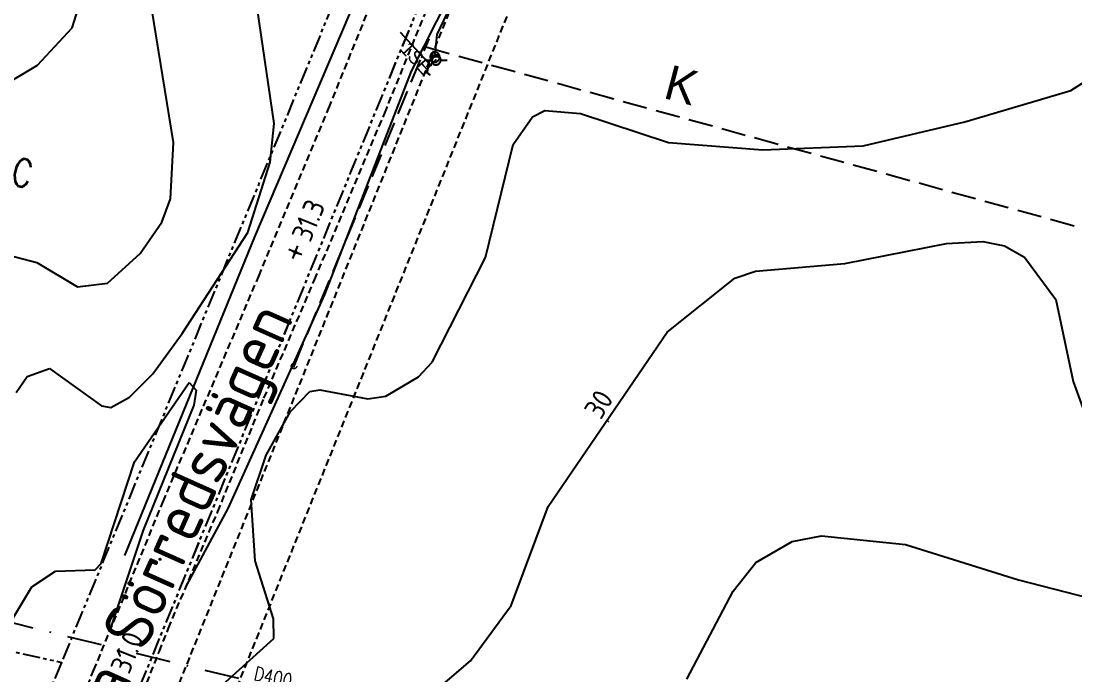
# Model space of a CAD drawing. Header units: metres. Extents: x 139929 to 143267, y 6401995 to 6404511.
# Drawn here: x 140454 to 140530.1, y 6402223.7 to 6402271 of the extents above; entities that cross this region are included whole.
import ezdxf
from ezdxf.enums import TextEntityAlignment as Align

# ---------------------------------------------------------------- set-up
doc = ezdxf.new("R2010")
doc.units = ezdxf.units.M
for name, pattern in [('DASHDOT', [1, 0.5, -0.25, 0, -0.25]), ('DASHED', [0.75, 0.5, -0.25]), ('DGN Style 2', [1.76037, 1.056222, -0.704148]), ('DGN Style 3', [2.464518, 1.76037, -0.704148]), ('PHANTOM', [2.5, 1.25, -0.25, 0.25, -0.25, 0.25, -0.25])]:
    doc.linetypes.add(name, pattern=pattern)
for name, color, linetype in [('GE_EL_DETALJ', 250, 'Continuous'), ('M-BEF-BELYSNINGSSTOLPE', 4, 'Continuous'), ('M-BEF-BÄCK', 7, 'Continuous'), ('M-BEF-EL', 4, 'ELLEDNING'), ('M-BEF-EL-TEXT', 1, 'Continuous'), ('M-BEF-NIVÅ', 4, 'Continuous'), ('M-BEF-NIVÅKURVA-PRIMÄR-0.5M', 12, 'Continuous'), ('M-BEF-NIVÅKURVA-PRIMÄR-1.0M', 12, 'Continuous'), ('M-BEF-OPTO-INFO', 4, 'Continuous'), ('M-BEF-TELE-INFO', 4, 'Continuous'), ('M-BEF-TELE-TEXT', 1, 'Continuous'), ('M-BEF-VÄGKANT', 1, 'DASHED'), ('M-GATUNAMN', 3, 'Continuous'), ('M-GR-FASTIGHETSGRÄNS', 3, 'PHANTOM'), ('M-GR-RÄTTIGHETSGRÄNS', 3, 'DASHED'), ('M-HUS-NUMMER-XXX', 3, 'Continuous'), ('M-VA-D', 80, 'DASHDOT'), ('M-VA-TEXT', 1, 'Continuous')]:
    doc.layers.add(name, color=color, linetype=linetype)
doc.layers.add('TE_OSAKERT_LAGE', color=254, linetype='Continuous', lineweight=0)
doc.styles.add('ISO', font='iso.shx', dxfattribs={"height": 2.5})
doc.styles.add('SIMPLEX8', font='simplex.shx', dxfattribs={"width": 0.8})
doc.styles.add('Style-font35', font='font35.shx')
doc.linetypes.add('Bäck', pattern='A,5,[107,sma.shx,S=1,R=0,X=0,Y=0],5', length=10)
doc.linetypes.add('ELLEDNING', pattern='A,3,-0.5,["E",Standard,S=0.5,R=0,X=0,Y=-0.25],-0.5', length=4)

# ---------------------------------------------------------------- blocks, each defined once
blk = doc.blocks.new('osynlig cirkel')
blk.add_circle((0, 0), 0.005)
blk = doc.blocks.new('OSYNLIG')
blk.add_blockref('osynlig cirkel', (0, 0))
blk = doc.blocks.new('PRI_L_ALLM')
for points in [[(-0.3, 0, 0), (-0.8, 0, 0)], [(0.8, 0, 0), (0.3, 0, 0)]]:
    blk.add_polyline3d(points)
blk.add_circle((0, 0), 0.3)
blk = doc.blocks.new('PRI_NIVÅ_HÖJDPUNKT_ISM')
at = {"color": 7}
for p, q in [((-0.25, 0), (0.25, 0)), ((0, 0.25), (0, -0.25))]:
    blk.add_line(p, q, dxfattribs=at)
blk = doc.blocks.new('OCT372', base_point=(108327.366, 6370837.691))
at = {"layer": 'TE_OSAKERT_LAGE', "color": 30, "linetype": 'DGN Style 2', "lineweight": 13}
blk.add_line((108327.368, 6370837.891), (108327.364, 6370837.491), dxfattribs=at)
blk.add_circle((108327.366, 6370837.691), 0.2, dxfattribs=at)
blk = doc.blocks.new('BAS104DEC101')
at = {"layer": 'GE_EL_DETALJ', "linetype": 'Continuous'}
blk.add_lwpolyline([(0.5, 0), (0.5, 0.05), (0.49, 0.1), (0.48, 0.15), (0.46, 0.2), (0.43, 0.25), (0.41, 0.3), (0.37, 0.33), (0.33, 0.37), (0.3, 0.41), (0.25, 0.43), (0.2, 0.46), (0.15, 0.48), (0.1, 0.49), (0.05, 0.5), (0, 0.5), (-0.05, 0.5), (-0.1, 0.49), (-0.15, 0.48), (-0.2, 0.46), (-0.25, 0.43), (-0.3, 0.41), (-0.33, 0.37), (-0.37, 0.33), (-0.41, 0.3), (-0.43, 0.25), (-0.46, 0.2), (-0.48, 0.15), (-0.49, 0.1), (-0.5, 0.05), (-0.5, 0), (-0.5, -0.05), (-0.49, -0.1), (-0.48, -0.15), (-0.46, -0.2), (-0.43, -0.25), (-0.41, -0.3), (-0.37, -0.33), (-0.33, -0.37), (-0.3, -0.41), (-0.25, -0.43), (-0.2, -0.46), (-0.15, -0.48), (-0.1, -0.49), (-0.05, -0.5), (0, -0.5), (0.05, -0.5), (0.1, -0.49), (0.15, -0.48), (0.2, -0.46), (0.25, -0.43), (0.3, -0.41), (0.33, -0.37), (0.37, -0.33), (0.41, -0.3), (0.43, -0.25), (0.46, -0.2), (0.48, -0.15), (0.49, -0.1), (0.5, -0.05), (0.5, 0)], dxfattribs=at)
blk = doc.blocks.new('PRI_V_POLLARE')
blk.add_circle((0, 0), 0.2)
blk = doc.blocks.new('SPWDEF')
at = {"color": 0, "linetype": 'Continuous'}
for p, q in [((-1, 0), (1, 0)), ((0, -1), (0, 1))]:
    blk.add_line(p, q, dxfattribs=at)
blk.add_circle((0, 0), 0.2)
blk = doc.blocks.new('PRI_NIVÅ_HÖJDPKT')
at = {"color": 0, "linetype": 'Continuous', "lineweight": -3}
blk.add_circle((183, 184), 0.0005, dxfattribs=at)

msp = doc.modelspace()

# ---------------------------------------------------------------- linework, layer by layer
at = {"layer": 'M-BEF-BÄCK', "lineweight": -3}
for p, q in [((140478.915, 6402274.324), (140470.867, 6402255.381)), ((140470.867, 6402255.381), (140461.454, 6402232.348))]:
    msp.add_line(p, q, dxfattribs=at)
at = {"layer": 'M-BEF-BÄCK', "linetype": 'Bäck', "lineweight": -3}
for p, q in [((140478.915, 6402274.324, 31.071), (140470.867, 6402255.381, 30.957)), ((140470.867, 6402255.381, 30.957), (140461.454, 6402232.348, 30.7))]:
    msp.add_line(p, q, dxfattribs=at)
at = {"layer": 'M-BEF-EL', "flags": 128}
msp.add_lwpolyline([(140483.913, 6402268.572), (140484.068, 6402270.009), (140485.239, 6402272.501), (140487.949, 6402278.144), (140490.88, 6402284.681), (140492.734, 6402289.926), (140494.045, 6402293.379), (140495.305, 6402296.245), (140495.604, 6402297.959), (140494.701, 6402298.751)], dxfattribs=at)
msp.add_lwpolyline([(140483.322, 6402267.22), (140483.535, 6402267.089), (140483.322, 6402267.22), (140483.365, 6402267.551), (140483.52, 6402267.746), (140483.968, 6402268.16), (140483.52, 6402267.746), (140483.365, 6402267.551)], close=True, dxfattribs=at)
at = {"layer": 'M-BEF-EL-TEXT', "linetype": 'Continuous'}
for p, q in [((140481.379, 6402270.163), (140483.551, 6402267.814)), ((140483.551, 6402267.814), (140483.57, 6402267.793))]:
    msp.add_line(p, q, dxfattribs=at)
at = {"layer": 'M-BEF-NIVÅKURVA-PRIMÄR-0.5M', "linetype": 'Continuous', "lineweight": -3}
for p, q in [((140457.679, 6402270.487, 32.5), (140459.495, 6402276.233, 32.5)), ((140529.845, 6402265.946, 30.5), (140543.439, 6402274.71, 30.5)), ((140472.27, 6402263.578, 31.5), (140470.878, 6402273.148, 31.5)), ((140455.188, 6402267.792, 32.5), (140457.679, 6402270.487, 32.5)), ((140452.463, 6402266.168, 32.5), (140455.188, 6402267.792, 32.5)), ((140522.177, 6402263.689, 30.5), (140529.845, 6402265.946, 30.5)), ((140490.943, 6402264.051, 30.5), (140491.833, 6402264.501, 30.5)), ((140491.833, 6402264.501, 30.5), (140494.417, 6402264.286, 30.5)), ((140471.996, 6402260.787, 31.5), (140472.27, 6402263.578, 31.5)), ((140489.536, 6402262.045, 30.5), (140490.943, 6402264.051, 30.5)), ((140494.417, 6402264.286, 30.5), (140500.764, 6402262.209, 30.5)), ((140514.832, 6402261.954, 30.5), (140522.177, 6402263.689, 30.5)), ((140487.558, 6402253.898, 30.5), (140489.536, 6402262.045, 30.5)), ((140500.764, 6402262.209, 30.5), (140507.576, 6402261.661, 30.5)), ((140507.576, 6402261.661, 30.5), (140514.832, 6402261.954, 30.5)), ((140470.368, 6402255.697, 31.5), (140471.996, 6402260.787, 31.5)), ((140465.638, 6402248.391, 31.5), (140470.368, 6402255.697, 31.5)), ((140483.686, 6402246.313, 30.5), (140487.558, 6402253.898, 30.5)), ((140463.504, 6402245.472, 31.5), (140465.638, 6402248.391, 31.5)), ((140482.713, 6402245.271, 30.5), (140483.686, 6402246.313, 30.5)), ((140453.628, 6402244.126, 31.5), (140454.442, 6402245.278, 31.5)), ((140454.442, 6402245.278, 31.5), (140456.047, 6402245.875, 31.5)), ((140456.047, 6402245.875, 31.5), (140459.815, 6402243.164, 31.5)), ((140461.832, 6402243.789, 31.5), (140463.504, 6402245.472, 31.5)), ((140480.349, 6402243.864, 30.5), (140482.713, 6402245.271, 30.5)), ((140460.473, 6402243.049, 31.5), (140461.832, 6402243.789, 31.5)), ((140473.458, 6402242.768, 30.5), (140474.858, 6402244.205, 30.5)), ((140474.858, 6402244.205, 30.5), (140475.568, 6402244.335, 30.5)), ((140475.568, 6402244.335, 30.5), (140479.038, 6402243.677, 30.5)), ((140479.038, 6402243.677, 30.5), (140480.349, 6402243.864, 30.5)), ((140459.815, 6402243.164, 31.5), (140460.473, 6402243.049, 31.5)), ((140471.693, 6402239.596, 30.5), (140473.458, 6402242.768, 30.5)), ((140470.618, 6402236.374, 30.5), (140471.693, 6402239.596, 30.5)), ((140470.904, 6402231.968, 30.5), (140470.618, 6402236.374, 30.5)), ((140507.073, 6402231.856, 29.5), (140509.713, 6402233.369, 29.5)), ((140509.713, 6402233.369, 29.5), (140511.829, 6402233.766, 29.5)), ((140511.829, 6402233.766, 29.5), (140517.898, 6402233.152, 29.5)), ((140517.898, 6402233.152, 29.5), (140526.064, 6402230.598, 29.5)), ((140472.225, 6402227.786, 30.5), (140470.904, 6402231.968, 30.5)), ((140505.448, 6402229.79, 29.5), (140507.073, 6402231.856, 29.5)), ((140526.064, 6402230.598, 29.5), (140539.974, 6402227.004, 29.5)), ((140502.099, 6402223.416, 29.5), (140505.448, 6402229.79, 29.5)), ((140472.258, 6402226.361, 30.5), (140472.225, 6402227.786, 30.5)), ((140468.281, 6402222.762, 30.5), (140472.258, 6402226.361, 30.5))]:
    msp.add_line(p, q, dxfattribs=at)
at = {"layer": 'M-BEF-NIVÅKURVA-PRIMÄR-1.0M', "linetype": 'Continuous', "lineweight": -3}
for p, q in [((140482.2, 6402267.34, 31), (140486.824, 6402276.533, 31)), ((140465.017, 6402262.198, 32), (140463.455, 6402271.696, 32)), ((140475.939, 6402251.221, 31), (140482.2, 6402267.34, 31)), ((140464.778, 6402258.138, 32), (140465.017, 6402262.198, 32)), ((140464.164, 6402256.442, 32), (140464.778, 6402258.138, 32)), ((140462.599, 6402254.183, 32), (140464.164, 6402256.442, 32)), ((140451.618, 6402254.429, 32), (140455.133, 6402253.534, 32)), ((140513.505, 6402253.465, 30), (140520.86, 6402254.888, 30)), ((140520.86, 6402254.888, 30), (140523.473, 6402255.034, 30)), ((140523.473, 6402255.034, 30), (140525.053, 6402254.72, 30)), ((140525.053, 6402254.72, 30), (140526.479, 6402253.904, 30)), ((140460.227, 6402252.044, 32), (140462.599, 6402254.183, 32)), ((140526.479, 6402253.904, 30), (140528.744, 6402250.849, 30)), ((140455.133, 6402253.534, 32), (140458.063, 6402251.774, 32)), ((140505.566, 6402252.4, 30), (140507.048, 6402252.904, 30)), ((140507.048, 6402252.904, 30), (140513.505, 6402253.465, 30)), ((140500.672, 6402248.482, 30), (140505.566, 6402252.4, 30)), ((140458.063, 6402251.774, 32), (140460.227, 6402252.044, 32)), ((140468.951, 6402235.759, 31), (140475.939, 6402251.221, 31)), ((140528.744, 6402250.849, 30), (140529.996, 6402244.93, 30)), ((140492.079, 6402235.885, 30), (140500.672, 6402248.482, 30)), ((140462.193, 6402239.13, 31), (140466.141, 6402244.849, 31)), ((140466.141, 6402244.849, 31), (140466.639, 6402244.293, 31)), ((140529.996, 6402244.93, 30), (140532.468, 6402238.102, 30)), ((140466.639, 6402244.293, 31), (140466.474, 6402243.207, 31)), ((140466.474, 6402243.207, 31), (140462.805, 6402234.196, 31)), ((140459.789, 6402231.783, 31), (140462.193, 6402239.13, 31)), ((140465.964, 6402230.221, 31), (140468.951, 6402235.759, 31)), ((140489.4, 6402228.748, 30), (140492.079, 6402235.885, 30)), ((140462.805, 6402234.196, 31), (140460.354, 6402226.817, 31)), ((140459.335, 6402231.326, 31), (140459.789, 6402231.783, 31)), ((140454.768, 6402230.092, 31), (140456.484, 6402231.233, 31)), ((140456.484, 6402231.233, 31), (140459.335, 6402231.326, 31)), ((140449.587, 6402221.512, 31), (140454.768, 6402230.092, 31)), ((140486.464, 6402224.74, 30), (140489.4, 6402228.748, 30)), ((140480.146, 6402219.369, 30), (140486.464, 6402224.74, 30))]:
    msp.add_line(p, q, dxfattribs=at)
at = {"layer": 'M-BEF-TELE-INFO', "linetype": 'DGN Style 3'}
for p, q in [((140473.713, 6402246.046), (140483.479, 6402269.688)), ((140483.236, 6402269.1), (140530.639, 6402256.028))]:
    msp.add_line(p, q, dxfattribs=at)
at = {"layer": 'M-BEF-VÄGKANT', "lineweight": -3}
for p, q in [((140480.626, 6402275.591), (140476.245, 6402264.798)), ((140480.268, 6402264.327), (140483.314, 6402271.833)), ((140480.268, 6402264.327), (140483.314, 6402271.833)), ((140476.245, 6402264.798), (140471.163, 6402252.584)), ((140475.201, 6402252.279), (140480.268, 6402264.327)), ((140475.201, 6402252.279), (140480.268, 6402264.327)), ((140471.163, 6402252.584), (140464.259, 6402236.316)), ((140471.542, 6402243.729), (140475.201, 6402252.279)), ((140471.542, 6402243.729), (140475.201, 6402252.279)), ((140468.205, 6402235.526), (140471.542, 6402243.729)), ((140468.205, 6402235.526), (140471.542, 6402243.729)), ((140464.259, 6402236.316), (140459.232, 6402224.088)), ((140464.648, 6402227.108), (140468.205, 6402235.526)), ((140464.648, 6402227.108), (140468.205, 6402235.526)), ((140463.984, 6402225.433), (140464.648, 6402227.108)), ((140463.984, 6402225.433), (140464.648, 6402227.108)), ((140461.699, 6402219.661), (140463.984, 6402225.433)), ((140461.699, 6402219.661), (140463.984, 6402225.433)), ((140459.232, 6402224.088), (140454.747, 6402212.981))]:
    msp.add_line(p, q, dxfattribs=at)
at = {"layer": 'M-BEF-VÄGKANT'}
for p, q in [((140480.626, 6402275.591), (140476.245, 6402264.798)), ((140480.268, 6402264.327), (140483.314, 6402271.833)), ((140476.245, 6402264.798), (140471.163, 6402252.584)), ((140475.201, 6402252.279), (140480.268, 6402264.327)), ((140471.163, 6402252.584), (140464.259, 6402236.316)), ((140471.542, 6402243.729), (140475.201, 6402252.279)), ((140468.205, 6402235.526), (140471.542, 6402243.729)), ((140464.259, 6402236.316), (140459.232, 6402224.088)), ((140464.648, 6402227.108), (140468.205, 6402235.526)), ((140463.984, 6402225.433), (140464.648, 6402227.108)), ((140461.699, 6402219.661), (140463.984, 6402225.433)), ((140459.232, 6402224.088), (140454.747, 6402212.981))]:
    msp.add_line(p, q, dxfattribs=at)
at = {"layer": 'M-GR-FASTIGHETSGRÄNS'}
for p, q in [((140493.701, 6402313.85), (140456.908, 6402224.635)), ((140499.076, 6402311.931), (140447.75, 6402186.778)), ((140499.076, 6402311.939), (140462.748, 6402223.351)), ((140329.681, 6402252.979), (140456.908, 6402224.635)), ((140456.908, 6402224.635), (140442.362, 6402189.365))]:
    msp.add_line(p, q, dxfattribs=at)
at = {"layer": 'M-GR-RÄTTIGHETSGRÄNS', "lineweight": -3}
for p, q in [((140499.743, 6402308.473), (140465.163, 6402222.519)), ((140469.043, 6402221.447), (140503.454, 6402306.98))]:
    msp.add_line(p, q, dxfattribs=at)
at = {"layer": 'M-VA-D', "ltscale": 5, "flags": 128}
msp.add_lwpolyline([(140474.668, 6402222.241), (140453.537, 6402227.433), (140453.341, 6402227.476)], dxfattribs=at)

# ---------------------------------------------------------------- block references
at = {"layer": 'M-BEF-BELYSNINGSSTOLPE'}
msp.add_blockref('PRI_L_ALLM', (140483.99, 6402268.111), dxfattribs=at)
msp.add_blockref('PRI_L_ALLM', (140483.99, 6402268.111), dxfattribs=at)
at = {"layer": 'M-BEF-NIVÅ', "xscale": 0.5, "yscale": 0.5, "zscale": 0.5, "rotation": 68.06700149457077}
msp.add_blockref('SPWDEF', (140473.809, 6402254.271), dxfattribs=at)
at = {"layer": 'M-BEF-NIVÅ', "lineweight": -3, "rotation": 68.0670014945707}
msp.add_blockref('PRI_NIVÅ_HÖJDPUNKT_ISM', (140473.809, 6402254.271), dxfattribs=at)
at = {"layer": 'M-BEF-NIVÅKURVA-PRIMÄR-1.0M', "color": 1, "linetype": 'Continuous', "lineweight": -3, "xscale": 0.001, "yscale": 0.001, "zscale": 0.001}
msp.add_blockref('PRI_NIVÅ_HÖJDPKT', (140496.26, 6402241.857, 30), dxfattribs=at)
at = {"layer": 'M-BEF-OPTO-INFO', "linetype": 'Continuous', "xscale": 0.7, "yscale": 0.7}
for p in [(140483.892, 6402268.373), (140483.968, 6402268.16)]:
    msp.add_blockref('BAS104DEC101', p, dxfattribs=at)
at = {"layer": 'M-BEF-TELE-INFO', "color": 30, "linetype": 'DGN Style 2', "lineweight": 13}
msp.add_blockref('OCT372', (140473.713, 6402246.046), dxfattribs=at)
at = {"layer": 'M-GATUNAMN', "lineweight": -3, "xscale": 10, "yscale": 10, "zscale": 10}
msp.add_blockref('OSYNLIG', (140464.033, 6402232.087), dxfattribs=at)
at = {"layer": 'M-GATUNAMN', "color": 1, "linetype": 'Continuous', "lineweight": -3, "xscale": 0.01, "yscale": 0.01, "zscale": 0.01}
msp.add_blockref('PRI_V_POLLARE', (140464.033, 6402232.087), dxfattribs=at)

# ---------------------------------------------------------------- texts
at = {"layer": 'M-BEF-EL-TEXT', "linetype": 'Continuous'}
msp.add_text('1SE', height=1, rotation=312.54597, dxfattribs=at).set_placement((140481.109, 6402268.688), align=Align.BOTTOM_LEFT)
at = {"layer": 'M-BEF-NIVÅ', "style": 'ISO'}
for s, rotation, p in [('31.3', 68.067, (140474.192, 6402255.195)), ('31.3', 67.47607, (140474.192, 6402255.195)), ('31.0', 68.697, (140461.105, 6402223.985)), ('31.0', 68.1061, (140461.105, 6402223.985))]:
    msp.add_text(s, height=1.5, rotation=rotation, dxfattribs=at).set_placement(p, align=Align.MIDDLE_LEFT)
at = {"layer": 'M-BEF-NIVÅKURVA-PRIMÄR-1.0M', "style": 'ISO'}
msp.add_text('30', height=1.5, rotation=58.329, dxfattribs=at).set_placement((140496.26, 6402241.857), align=Align.BOTTOM_LEFT)
at = {"layer": 'M-BEF-TELE-TEXT', "linetype": 'DGN Style 3', "style": 'Style-font35'}
msp.add_text('K', height=2.5, rotation=345.17074, dxfattribs=at).set_placement((140500.309, 6402265.428))
at = {"layer": 'M-GATUNAMN', "lineweight": -3, "style": 'ISO'}
msp.add_text('Gamla Sörredsvägen', height=3.5, rotation=65.91039, dxfattribs=at).set_placement((140464.033, 6402232.087), align=Align.MIDDLE_CENTER)
at = {"layer": 'M-HUS-NUMMER-XXX', "style": 'SIMPLEX8', "width": 0.8}
msp.add_text('C', height=2, rotation=347.59806, dxfattribs=at).set_placement((140453.166, 6402259.193))
at = {"layer": 'M-VA-TEXT', "style": 'SIMPLEX8', "width": 0.8}
msp.add_text('D400', height=1, rotation=347.43514, dxfattribs=at).set_placement((140470.74, 6402223.38))

doc.saveas('drawing.dxf')
